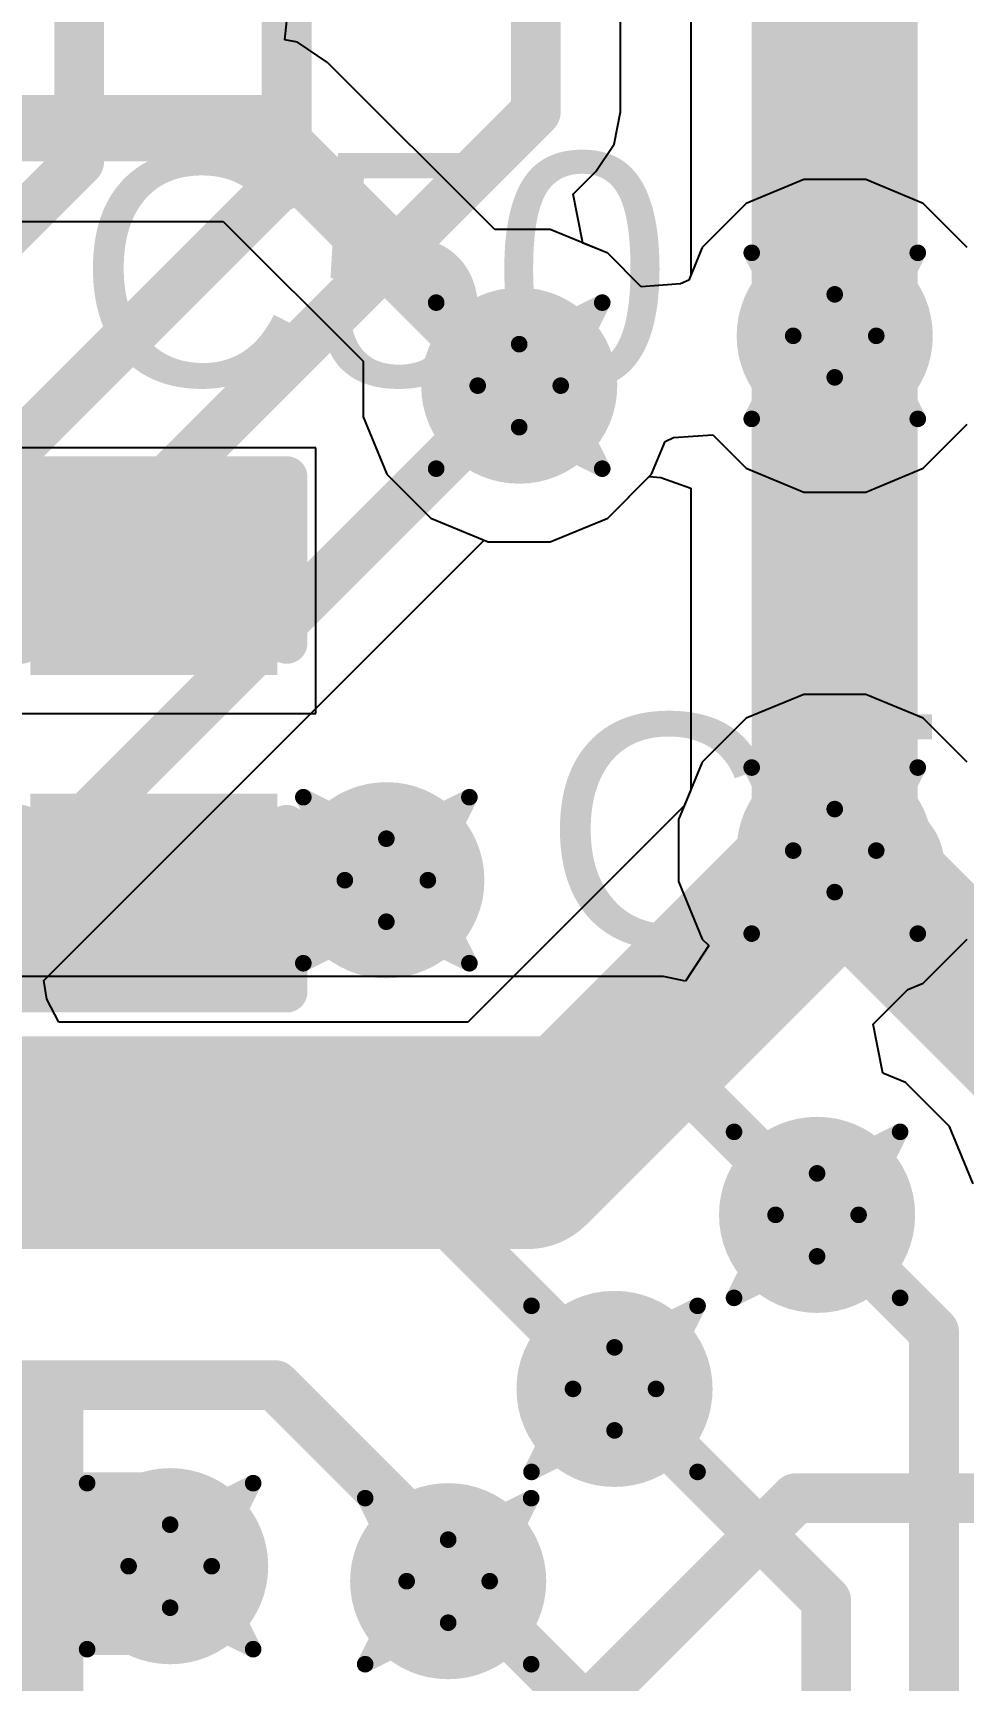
# Model space of a CAD drawing. Header units: inches. Extents: x -8 to 384, y -12 to 64.
# Drawn here: x 13.07 to 15.91, y 12.93 to 17.97 of the extents above; entities that cross this region are included whole.
import ezdxf

# ---------------------------------------------------------------- set-up
doc = ezdxf.new("R2010")
doc.units = ezdxf.units.IN
for name, color, linetype in [('Board_outline', 216, 'Continuous'), ('Bottom Layer', 5, 'Continuous'), ('Bottom Overlay', 54, 'Continuous'), ('Bottom Paste', 16, 'Continuous'), ('Bottom Solder', 6, 'Continuous'), ('Drill Drawing', 1, 'Continuous'), ('Top Layer', 1, 'Continuous'), ('Top Overlay', 2, 'Continuous'), ('Top Paste', 8, 'Continuous'), ('Top Solder', 216, 'Continuous'), ('Via Holes', 16, 'Continuous')]:
    doc.layers.add(name, color=color, linetype=linetype)
doc.styles.add('Arial', font='', dxfattribs={"height": 0.2})
doc.styles.get('Arial').set_extended_font_data('Arial')

# ---------------------------------------------------------------- blocks, each defined once
blk = doc.blocks.new('C___0402_33')
at = {"layer": 'Top Layer'}
for points in [[(-0.6985, -0.3175), (-0.6985, 0.3175), (-0.2413, 0.3175), (-0.2413, -0.3175)], [(0.2413, -0.3175), (0.2413, 0.3175), (0.6985, 0.3175), (0.6985, -0.3175)]]:
    blk.add_hatch(color=1, dxfattribs=at).paths.add_polyline_path(points)
at = {"layer": 'Top Paste'}
for points in [[(-0.6985, -0.3175), (-0.6985, 0.3175), (-0.2413, 0.3175), (-0.2413, -0.3175)], [(0.2413, -0.3175), (0.2413, 0.3175), (0.6985, 0.3175), (0.6985, -0.3175)]]:
    blk.add_hatch(color=8, dxfattribs=at).paths.add_polyline_path(points)
at = {"layer": 'Top Solder'}
for points in [[(-0.7585, -0.3775), (-0.7585, 0.3775), (-0.1813, 0.3775), (-0.1813, -0.3775)], [(0.1813, -0.3775), (0.1813, 0.3775), (0.7585, 0.3775), (0.7585, -0.3775)]]:
    blk.add_hatch(color=216, dxfattribs=at).paths.add_polyline_path(points)
at = {"layer": 'Top Overlay'}
for points in [[(-0.7874, 0.4064, 0.127, 0.127, 0), (-0.7874, -0.4064, 0.127, 0.127, 0)], [(-0.7874, 0.4064, 0.127, 0.127, 0), (-0.2794, 0.4064, 0.127, 0.127, 0)], [(0.2794, 0.4064, 0.127, 0.127, 0), (0.7874, 0.4064, 0.127, 0.127, 0)], [(0.7874, 0.4064, 0.127, 0.127, 0), (0.7874, -0.4064, 0.127, 0.127, 0)], [(-0.7874, -0.4064, 0.127, 0.127, 0), (-0.2794, -0.4064, 0.127, 0.127, 0)], [(0.2794, -0.4064, 0.127, 0.127, 0), (0.7874, -0.4064, 0.127, 0.127, 0)]]:
    blk.add_lwpolyline(points, format="xyseb", dxfattribs=at)
for points in [[(-0.8191, 0.4064, 0.0635, 0.0635, 1), (-0.7556, 0.4064, 0.0635, 0.0635, 1)], [(-0.8191, 0.4064, 0.0635, 0.0635, 1), (-0.7556, 0.4064, 0.0635, 0.0635, 1)], [(-0.3111, 0.4064, 0.0635, 0.0635, 1), (-0.2477, 0.4064, 0.0635, 0.0635, 1)], [(0.2477, 0.4064, 0.0635, 0.0635, 1), (0.3111, 0.4064, 0.0635, 0.0635, 1)], [(0.7556, 0.4064, 0.0635, 0.0635, 1), (0.8191, 0.4064, 0.0635, 0.0635, 1)], [(0.7556, 0.4064, 0.0635, 0.0635, 1), (0.8191, 0.4064, 0.0635, 0.0635, 1)], [(-0.8191, -0.4064, 0.0635, 0.0635, 1), (-0.7556, -0.4064, 0.0635, 0.0635, 1)], [(-0.8191, -0.4064, 0.0635, 0.0635, 1), (-0.7556, -0.4064, 0.0635, 0.0635, 1)], [(-0.3111, -0.4064, 0.0635, 0.0635, 1), (-0.2477, -0.4064, 0.0635, 0.0635, 1)], [(0.2477, -0.4064, 0.0635, 0.0635, 1), (0.3111, -0.4064, 0.0635, 0.0635, 1)], [(0.7556, -0.4064, 0.0635, 0.0635, 1), (0.8191, -0.4064, 0.0635, 0.0635, 1)], [(0.7556, -0.4064, 0.0635, 0.0635, 1), (0.8191, -0.4064, 0.0635, 0.0635, 1)]]:
    blk.add_lwpolyline(points, format="xyseb", close=True, dxfattribs=at)
blk = doc.blocks.new('S______B______B_49')
at = {"layer": 'Bottom Layer'}
for points in [[(-0.381, 0.4445), (-0.381, -0.4445), (-1.143, -0.4445), (-1.143, 0.4445)], [(1.143, 0.4445), (1.143, -0.4445), (0.381, -0.4445), (0.381, 0.4445)]]:
    blk.add_hatch(color=5, dxfattribs=at).paths.add_polyline_path(points)
at = {"layer": 'Bottom Paste'}
for points in [[(-0.381, 0.4445), (-0.381, -0.4445), (-1.143, -0.4445), (-1.143, 0.4445)], [(1.143, 0.4445), (1.143, -0.4445), (0.381, -0.4445), (0.381, 0.4445)]]:
    blk.add_hatch(color=16, dxfattribs=at).paths.add_polyline_path(points)
at = {"layer": 'Bottom Solder'}
for points in [[(-0.2794, 0.5461), (-0.2794, -0.5461), (-1.2446, -0.5461), (-1.2446, 0.5461)], [(1.2446, 0.5461), (1.2446, -0.5461), (0.2794, -0.5461), (0.2794, 0.5461)]]:
    blk.add_hatch(color=6, dxfattribs=at).paths.add_polyline_path(points)
at = {"layer": 'Bottom Overlay'}
for points in [[(1.27, 0.5588, 0.127, 0.127, 0), (-1.27, 0.5588, 0.127, 0.127, 0)], [(-1.27, -0.5588, 0.127, 0.127, 0), (-1.27, 0.5588, 0.127, 0.127, 0)], [(1.27, -0.5588, 0.127, 0.127, 0), (1.27, 0.5588, 0.127, 0.127, 0)], [(1.27, -0.5588, 0.127, 0.127, 0), (-1.27, -0.5588, 0.127, 0.127, 0)]]:
    blk.add_lwpolyline(points, format="xyseb", dxfattribs=at)
for points in [[(-1.30175, 0.5588, 0.0635, 0.0635, 1), (-1.23825, 0.5588, 0.0635, 0.0635, 1)], [(-1.30175, 0.5588, 0.0635, 0.0635, 1), (-1.23825, 0.5588, 0.0635, 0.0635, 1)], [(1.23825, 0.5588, 0.0635, 0.0635, 1), (1.30175, 0.5588, 0.0635, 0.0635, 1)], [(1.23825, 0.5588, 0.0635, 0.0635, 1), (1.30175, 0.5588, 0.0635, 0.0635, 1)], [(-1.30175, -0.5588, 0.0635, 0.0635, 1), (-1.23825, -0.5588, 0.0635, 0.0635, 1)], [(-1.30175, -0.5588, 0.0635, 0.0635, 1), (-1.23825, -0.5588, 0.0635, 0.0635, 1)], [(1.23825, -0.5588, 0.0635, 0.0635, 1), (1.30175, -0.5588, 0.0635, 0.0635, 1)], [(1.23825, -0.5588, 0.0635, 0.0635, 1), (1.30175, -0.5588, 0.0635, 0.0635, 1)]]:
    blk.add_lwpolyline(points, format="xyseb", close=True, dxfattribs=at)

msp = doc.modelspace()

# ---------------------------------------------------------------- hatches: boundary and pattern name
at = {"layer": 'Bottom Layer'}
h = msp.add_hatch(color=5, dxfattribs=at)
edge = h.paths.add_edge_path()
edge.add_arc((15.5194, 17.0434), 0.3, 0, 360)
h = msp.add_hatch(color=5, dxfattribs=at)
edge = h.paths.add_edge_path()
edge.add_arc((14.5542, 16.891), 0.3, 0, 360)
h = msp.add_hatch(color=5, dxfattribs=at)
edge = h.paths.add_edge_path()
edge.add_arc((15.5194, 15.4686), 0.3, 0, 360)
h = msp.add_hatch(color=5, dxfattribs=at)
edge = h.paths.add_edge_path()
edge.add_arc((14.1478, 15.378), 0.3, 0, 360)
h = msp.add_hatch(color=5, dxfattribs=at)
edge = h.paths.add_edge_path()
edge.add_arc((15.4654, 14.3542), 0.3, 0, 360)
h = msp.add_hatch(color=5, dxfattribs=at)
edge = h.paths.add_edge_path()
edge.add_arc((14.8458, 13.8218), 0.3, 0, 360)
h = msp.add_hatch(color=5, dxfattribs=at)
edge = h.paths.add_edge_path()
edge.add_arc((13.4864, 13.2794), 0.3, 0, 360)
h = msp.add_hatch(color=5, dxfattribs=at)
edge = h.paths.add_edge_path()
edge.add_arc((14.3369, 13.2335), 0.3, 0, 360)
at = {"layer": 'Top Layer'}
h = msp.add_hatch(color=1, dxfattribs=at)
edge = h.paths.add_edge_path()
edge.add_arc((15.5194, 17.0434), 0.3, 0, 360)
h = msp.add_hatch(color=1, dxfattribs=at)
edge = h.paths.add_edge_path()
edge.add_arc((14.5542, 16.891), 0.3, 0, 360)
h = msp.add_hatch(color=1, dxfattribs=at)
edge = h.paths.add_edge_path()
edge.add_arc((15.5194, 15.4686), 0.3, 0, 360)
h = msp.add_hatch(color=1, dxfattribs=at)
edge = h.paths.add_edge_path()
edge.add_arc((14.1478, 15.378), 0.3, 0, 360)
h = msp.add_hatch(color=1, dxfattribs=at)
edge = h.paths.add_edge_path()
edge.add_arc((15.4654, 14.3542), 0.3, 0, 360)
h = msp.add_hatch(color=1, dxfattribs=at)
edge = h.paths.add_edge_path()
edge.add_arc((14.8458, 13.8218), 0.3, 0, 360)
h = msp.add_hatch(color=1, dxfattribs=at)
edge = h.paths.add_edge_path()
edge.add_arc((13.4864, 13.2794), 0.3, 0, 360)
h = msp.add_hatch(color=1, dxfattribs=at)
edge = h.paths.add_edge_path()
edge.add_arc((14.3369, 13.2335), 0.3, 0, 360)
at = {"layer": 'Via Holes'}
h = msp.add_hatch(color=7, dxfattribs=at)
edge = h.paths.add_edge_path()
edge.add_arc((15.5194, 17.0434), 0.15, 0, 360)
h = msp.add_hatch(color=7, dxfattribs=at)
edge = h.paths.add_edge_path()
edge.add_arc((14.5542, 16.891), 0.15, 0, 360)
h = msp.add_hatch(color=7, dxfattribs=at)
edge = h.paths.add_edge_path()
edge.add_arc((15.5194, 15.4686), 0.15, 0, 360)
h = msp.add_hatch(color=7, dxfattribs=at)
edge = h.paths.add_edge_path()
edge.add_arc((14.1478, 15.378), 0.15, 0, 360)
h = msp.add_hatch(color=7, dxfattribs=at)
edge = h.paths.add_edge_path()
edge.add_arc((15.4654, 14.3542), 0.15, 0, 360)
h = msp.add_hatch(color=7, dxfattribs=at)
edge = h.paths.add_edge_path()
edge.add_arc((14.8458, 13.8218), 0.15, 0, 360)
h = msp.add_hatch(color=7, dxfattribs=at)
edge = h.paths.add_edge_path()
edge.add_arc((13.4864, 13.2794), 0.15, 0, 360)
h = msp.add_hatch(color=7, dxfattribs=at)
edge = h.paths.add_edge_path()
edge.add_arc((14.3369, 13.2335), 0.15, 0, 360)

# ---------------------------------------------------------------- linework, layer by layer
at = {"layer": 'Board_outline'}
msp.add_lwpolyline([(37.5368, 13.3604, 0.254, 0.254, 1), (-7.4632, 13.3604, 0.254, 0.254, 1)], format="xyseb", close=True, dxfattribs=at)
at = {"layer": 'Bottom Layer'}
for p, q in [((14.864, 17.7292), (14.864, 18.7925)), ((15.0791, 18.2661), (15.0791, 17.2291)), ((14.8443, 17.6301), (14.864, 17.7292)), ((14.7881, 17.5461), (14.8443, 17.6301)), ((14.7193, 17.4772), (14.7881, 17.5461)), ((14.7491, 17.3274), (14.7193, 17.4772)), ((14.8249, 17.2961), (14.7491, 17.3274)), ((14.9271, 17.1938), (14.8249, 17.2961)), ((15.0479, 17.2025), (14.9271, 17.1938)), ((15.0729, 17.214), (15.0479, 17.2025)), ((15.0791, 17.2291), (15.0729, 17.214)), ((15.0007, 16.7204), (15.0257, 16.7319)), ((15.0257, 16.7319), (15.1465, 16.7406)), ((15.1465, 16.7406), (15.2487, 16.6383)), ((15.7901, 16.6383), (15.9245, 16.7727)), ((14.9593, 16.6203), (15.0007, 16.7204)), ((15.2487, 16.6383), (15.4244, 16.5656)), ((15.6144, 16.5656), (15.7901, 16.6383)), ((14.8249, 16.4859), (14.9593, 16.6203)), ((15.4244, 16.5656), (15.6144, 16.5656)), ((14.6492, 16.4132), (14.8249, 16.4859)), ((13.1001, 15.0707), (14.4475, 16.418)), ((14.4475, 16.418), (14.4592, 16.4132)), ((14.4592, 16.4132), (14.6492, 16.4132)), ((15.4244, 15.9464), (15.2487, 15.8737)), ((15.6144, 15.9464), (15.4244, 15.9464)), ((15.7901, 15.8737), (15.6144, 15.9464)), ((15.2487, 15.8737), (15.1143, 15.7393)), ((15.9245, 15.7393), (15.7901, 15.8737)), ((15.1143, 15.7393), (15.0588, 15.6053)), ((15.0588, 15.6053), (14.3972, 14.9437)), ((15.7901, 15.0635), (15.9245, 15.1979)), ((13.1088, 15.0138), (13.1001, 15.0707)), ((15.6367, 14.9379), (15.7428, 15.044)), ((15.7428, 15.044), (15.7901, 15.0635)), ((13.1455, 14.9437), (13.1088, 15.0138)), ((14.3972, 14.9437), (13.1455, 14.9437)), ((15.6665, 14.7881), (15.6367, 14.9379)), ((15.736, 14.7593), (15.6665, 14.7881)), ((15.8704, 14.6249), (15.736, 14.7593)), ((15.9432, 14.4493), (15.8704, 14.6249))]:
    msp.add_line(p, q, dxfattribs=at)
for points in [[(13.208, 17.5768, 0.1524, 0.1524, 0), (13.208, 19.685, 0.1524, 0.1524, 0)], [(13.843, 17.526, 0.1524, 0.1524, 0), (13.843, 19.177, 0.1524, 0.1524, 0)], [(14.605, 17.7292, 0.1524, 0.1524, 0), (14.605, 19.2024, 0.1524, 0.1524, 0)], [(15.5194, 17.0434, 0.508, 0.508, 0), (15.5194, 18.4517, 0.508, 0.508, 0)], [(12.446, 15.5702, 0.1524, 0.1524, 0), (14.605, 17.7292, 0.1524, 0.1524, 0)], [(11.8872, 16.256, 0.1524, 0.1524, 0), (13.208, 17.5768, 0.1524, 0.1524, 0)], [(12.2174, 15.9004, 0.1524, 0.1524, 0), (13.843, 17.526, 0.1524, 0.1524, 0)], [(12.9032, 15.24, 0.1524, 0.1524, 0), (14.5542, 16.891, 0.1524, 0.1524, 0)], [(14.5796, 14.5034, 0.508, 0.508, 0), (15.5448, 15.4686, 0.508, 0.508, 0)], [(12.446, 14.5034, 0.508, 0.508, 0), (14.5796, 14.5034, 0.508, 0.508, 0)], [(15.4654, 14.3542, 0.1524, 0.1524, 0), (15.8232, 13.9964, 0.1524, 0.1524, 0)], [(15.4654, 14.3542, 0.1524, 0.1524, 0), (15.4654, 14.3542, 0.1524, 0.1524, 0)], [(15.8232, 13.2273, 0.1524, 0.1524, 0), (15.8232, 13.9964, 0.1524, 0.1524, 0)], [(14.8458, 13.8218, 0.1524, 0.1524, 0), (15.493, 13.1746, 0.1524, 0.1524, 0)], [(12.7539, 13.2873, 0.5588, 0.5588, 0), (13.4785, 13.2873, 0.5588, 0.5588, 0)], [(13.4785, 13.2873, 0.5588, 0.5588, 0), (13.4864, 13.2794, 0.5588, 0.5588, 0)], [(14.3369, 13.2335, 0.1524, 0.1524, 0), (14.3676, 13.2335, 0.1524, 0.1524, 0)], [(14.3676, 13.2335, 0.1524, 0.1524, 0), (15.113, 12.4882, 0.1524, 0.1524, 0)], [(15.8232, 3.8618, 0.1524, 0.1524, 0), (15.8232, 13.2273, 0.1524, 0.1524, 0)], [(15.493, 3.2776, 0.1524, 0.1524, 0), (15.493, 13.1746, 0.1524, 0.1524, 0)]]:
    msp.add_lwpolyline(points, format="xyseb", dxfattribs=at)
for points in [[(14.5669, 17.7292, 0.0762, 0.0762, 1), (14.6431, 17.7292, 0.0762, 0.0762, 1)], [(14.5669, 17.7292, 0.0762, 0.0762, 1), (14.6431, 17.7292, 0.0762, 0.0762, 1)], [(13.1699, 17.5768, 0.0762, 0.0762, 1), (13.2461, 17.5768, 0.0762, 0.0762, 1)], [(13.1699, 17.5768, 0.0762, 0.0762, 1), (13.2461, 17.5768, 0.0762, 0.0762, 1)], [(13.8049, 17.526, 0.0762, 0.0762, 1), (13.8811, 17.526, 0.0762, 0.0762, 1)], [(13.8049, 17.526, 0.0762, 0.0762, 1), (13.8811, 17.526, 0.0762, 0.0762, 1)], [(15.3924, 17.0434, 0.254, 0.254, 1), (15.6464, 17.0434, 0.254, 0.254, 1)], [(14.5161, 16.891, 0.0762, 0.0762, 1), (14.5923, 16.891, 0.0762, 0.0762, 1)], [(15.4178, 15.4686, 0.254, 0.254, 1), (15.6718, 15.4686, 0.254, 0.254, 1)], [(14.4526, 14.5034, 0.254, 0.254, 1), (14.7066, 14.5034, 0.254, 0.254, 1)], [(14.4526, 14.5034, 0.254, 0.254, 1), (14.7066, 14.5034, 0.254, 0.254, 1)], [(15.4273, 14.3542, 0.0762, 0.0762, 1), (15.5035, 14.3542, 0.0762, 0.0762, 1)], [(15.4273, 14.3542, 0.0762, 0.0762, 1), (15.5035, 14.3542, 0.0762, 0.0762, 1)], [(15.4273, 14.3542, 0.0762, 0.0762, 1), (15.5035, 14.3542, 0.0762, 0.0762, 1)], [(15.7851, 13.9964, 0.0762, 0.0762, 1), (15.8613, 13.9964, 0.0762, 0.0762, 1)], [(15.7851, 13.9964, 0.0762, 0.0762, 1), (15.8613, 13.9964, 0.0762, 0.0762, 1)], [(14.8077, 13.8218, 0.0762, 0.0762, 1), (14.8839, 13.8218, 0.0762, 0.0762, 1)], [(13.3388, 13.2873, 0.2794, 0.2794, 1), (13.6182, 13.2873, 0.2794, 0.2794, 1)], [(13.3388, 13.2873, 0.2794, 0.2794, 1), (13.6182, 13.2873, 0.2794, 0.2794, 1)], [(13.3467, 13.2794, 0.2794, 0.2794, 1), (13.6261, 13.2794, 0.2794, 0.2794, 1)], [(14.2988, 13.2335, 0.0762, 0.0762, 1), (14.375, 13.2335, 0.0762, 0.0762, 1)], [(14.3295, 13.2335, 0.0762, 0.0762, 1), (14.4057, 13.2335, 0.0762, 0.0762, 1)], [(14.3295, 13.2335, 0.0762, 0.0762, 1), (14.4057, 13.2335, 0.0762, 0.0762, 1)], [(15.7851, 13.2273, 0.0762, 0.0762, 1), (15.8613, 13.2273, 0.0762, 0.0762, 1)], [(15.7851, 13.2273, 0.0762, 0.0762, 1), (15.8613, 13.2273, 0.0762, 0.0762, 1)], [(15.4549, 13.1746, 0.0762, 0.0762, 1), (15.5311, 13.1746, 0.0762, 0.0762, 1)], [(15.4549, 13.1746, 0.0762, 0.0762, 1), (15.5311, 13.1746, 0.0762, 0.0762, 1)]]:
    msp.add_lwpolyline(points, format="xyseb", close=True, dxfattribs=at)
at = {"layer": 'Drill Drawing'}
for points in [[(15.2654, 17.2974, 0.0508, 0.0508, 0), (15.5194, 17.1704, 0.0508, 0.0508, 0)], [(15.2654, 17.2974, 0.0508, 0.0508, 0), (15.3924, 17.0434, 0.0508, 0.0508, 0)], [(15.5194, 17.1704, 0.0508, 0.0508, 0), (15.7734, 17.2974, 0.0508, 0.0508, 0)], [(15.6464, 17.0434, 0.0508, 0.0508, 0), (15.7734, 17.2974, 0.0508, 0.0508, 0)], [(14.3002, 17.145, 0.0508, 0.0508, 0), (14.5542, 17.018, 0.0508, 0.0508, 0)], [(14.3002, 17.145, 0.0508, 0.0508, 0), (14.4272, 16.891, 0.0508, 0.0508, 0)], [(14.5542, 17.018, 0.0508, 0.0508, 0), (14.8082, 17.145, 0.0508, 0.0508, 0)], [(14.6812, 16.891, 0.0508, 0.0508, 0), (14.8082, 17.145, 0.0508, 0.0508, 0)], [(15.2654, 16.7894, 0.0508, 0.0508, 0), (15.3924, 17.0434, 0.0508, 0.0508, 0)], [(15.6464, 17.0434, 0.0508, 0.0508, 0), (15.7734, 16.7894, 0.0508, 0.0508, 0)], [(15.2654, 16.7894, 0.0508, 0.0508, 0), (15.5194, 16.9164, 0.0508, 0.0508, 0)], [(15.5194, 16.9164, 0.0508, 0.0508, 0), (15.7734, 16.7894, 0.0508, 0.0508, 0)], [(14.3002, 16.637, 0.0508, 0.0508, 0), (14.4272, 16.891, 0.0508, 0.0508, 0)], [(14.6812, 16.891, 0.0508, 0.0508, 0), (14.8082, 16.637, 0.0508, 0.0508, 0)], [(14.3002, 16.637, 0.0508, 0.0508, 0), (14.5542, 16.764, 0.0508, 0.0508, 0)], [(14.5542, 16.764, 0.0508, 0.0508, 0), (14.8082, 16.637, 0.0508, 0.0508, 0)], [(15.2654, 15.7226, 0.0508, 0.0508, 0), (15.5194, 15.5956, 0.0508, 0.0508, 0)], [(15.2654, 15.7226, 0.0508, 0.0508, 0), (15.3924, 15.4686, 0.0508, 0.0508, 0)], [(15.5194, 15.5956, 0.0508, 0.0508, 0), (15.7734, 15.7226, 0.0508, 0.0508, 0)], [(15.6464, 15.4686, 0.0508, 0.0508, 0), (15.7734, 15.7226, 0.0508, 0.0508, 0)], [(13.8938, 15.632, 0.0508, 0.0508, 0), (14.1478, 15.505, 0.0508, 0.0508, 0)], [(13.8938, 15.632, 0.0508, 0.0508, 0), (14.0208, 15.378, 0.0508, 0.0508, 0)], [(14.1478, 15.505, 0.0508, 0.0508, 0), (14.4018, 15.632, 0.0508, 0.0508, 0)], [(14.2748, 15.378, 0.0508, 0.0508, 0), (14.4018, 15.632, 0.0508, 0.0508, 0)], [(15.2654, 15.2146, 0.0508, 0.0508, 0), (15.3924, 15.4686, 0.0508, 0.0508, 0)], [(15.6464, 15.4686, 0.0508, 0.0508, 0), (15.7734, 15.2146, 0.0508, 0.0508, 0)], [(13.8938, 15.124, 0.0508, 0.0508, 0), (14.0208, 15.378, 0.0508, 0.0508, 0)], [(14.2748, 15.378, 0.0508, 0.0508, 0), (14.4018, 15.124, 0.0508, 0.0508, 0)], [(15.2654, 15.2146, 0.0508, 0.0508, 0), (15.5194, 15.3416, 0.0508, 0.0508, 0)], [(15.5194, 15.3416, 0.0508, 0.0508, 0), (15.7734, 15.2146, 0.0508, 0.0508, 0)], [(13.8938, 15.124, 0.0508, 0.0508, 0), (14.1478, 15.251, 0.0508, 0.0508, 0)], [(14.1478, 15.251, 0.0508, 0.0508, 0), (14.4018, 15.124, 0.0508, 0.0508, 0)], [(15.2114, 14.6082, 0.0508, 0.0508, 0), (15.4654, 14.4812, 0.0508, 0.0508, 0)], [(15.2114, 14.6082, 0.0508, 0.0508, 0), (15.3384, 14.3542, 0.0508, 0.0508, 0)], [(15.4654, 14.4812, 0.0508, 0.0508, 0), (15.7194, 14.6082, 0.0508, 0.0508, 0)], [(15.5924, 14.3542, 0.0508, 0.0508, 0), (15.7194, 14.6082, 0.0508, 0.0508, 0)], [(15.2114, 14.1002, 0.0508, 0.0508, 0), (15.3384, 14.3542, 0.0508, 0.0508, 0)], [(15.5924, 14.3542, 0.0508, 0.0508, 0), (15.7194, 14.1002, 0.0508, 0.0508, 0)], [(15.2114, 14.1002, 0.0508, 0.0508, 0), (15.4654, 14.2272, 0.0508, 0.0508, 0)], [(15.4654, 14.2272, 0.0508, 0.0508, 0), (15.7194, 14.1002, 0.0508, 0.0508, 0)], [(14.5918, 14.0758, 0.0508, 0.0508, 0), (14.8458, 13.9488, 0.0508, 0.0508, 0)], [(14.5918, 14.0758, 0.0508, 0.0508, 0), (14.7188, 13.8218, 0.0508, 0.0508, 0)], [(14.8458, 13.9488, 0.0508, 0.0508, 0), (15.0998, 14.0758, 0.0508, 0.0508, 0)], [(14.9728, 13.8218, 0.0508, 0.0508, 0), (15.0998, 14.0758, 0.0508, 0.0508, 0)], [(14.5918, 13.5678, 0.0508, 0.0508, 0), (14.7188, 13.8218, 0.0508, 0.0508, 0)], [(14.9728, 13.8218, 0.0508, 0.0508, 0), (15.0998, 13.5678, 0.0508, 0.0508, 0)], [(14.5918, 13.5678, 0.0508, 0.0508, 0), (14.8458, 13.6948, 0.0508, 0.0508, 0)], [(14.8458, 13.6948, 0.0508, 0.0508, 0), (15.0998, 13.5678, 0.0508, 0.0508, 0)], [(13.2324, 13.5334, 0.0508, 0.0508, 0), (13.4864, 13.4064, 0.0508, 0.0508, 0)], [(13.2324, 13.5334, 0.0508, 0.0508, 0), (13.3594, 13.2794, 0.0508, 0.0508, 0)], [(13.4864, 13.4064, 0.0508, 0.0508, 0), (13.7404, 13.5334, 0.0508, 0.0508, 0)], [(13.6134, 13.2794, 0.0508, 0.0508, 0), (13.7404, 13.5334, 0.0508, 0.0508, 0)], [(14.0829, 13.4875, 0.0508, 0.0508, 0), (14.3369, 13.3605, 0.0508, 0.0508, 0)], [(14.0829, 13.4875, 0.0508, 0.0508, 0), (14.2099, 13.2335, 0.0508, 0.0508, 0)], [(14.3369, 13.3605, 0.0508, 0.0508, 0), (14.5909, 13.4875, 0.0508, 0.0508, 0)], [(14.4639, 13.2335, 0.0508, 0.0508, 0), (14.5909, 13.4875, 0.0508, 0.0508, 0)], [(13.2324, 13.0254, 0.0508, 0.0508, 0), (13.3594, 13.2794, 0.0508, 0.0508, 0)], [(13.6134, 13.2794, 0.0508, 0.0508, 0), (13.7404, 13.0254, 0.0508, 0.0508, 0)], [(14.0829, 12.9795, 0.0508, 0.0508, 0), (14.2099, 13.2335, 0.0508, 0.0508, 0)], [(14.4639, 13.2335, 0.0508, 0.0508, 0), (14.5909, 12.9795, 0.0508, 0.0508, 0)], [(13.2324, 13.0254, 0.0508, 0.0508, 0), (13.4864, 13.1524, 0.0508, 0.0508, 0)], [(13.4864, 13.1524, 0.0508, 0.0508, 0), (13.7404, 13.0254, 0.0508, 0.0508, 0)], [(14.0829, 12.9795, 0.0508, 0.0508, 0), (14.3369, 13.1065, 0.0508, 0.0508, 0)], [(14.3369, 13.1065, 0.0508, 0.0508, 0), (14.5909, 12.9795, 0.0508, 0.0508, 0)]]:
    msp.add_lwpolyline(points, format="xyseb", dxfattribs=at)
for points in [[(15.2527, 17.2974, 0.0254, 0.0254, 1), (15.2781, 17.2974, 0.0254, 0.0254, 1)], [(15.2527, 17.2974, 0.0254, 0.0254, 1), (15.2781, 17.2974, 0.0254, 0.0254, 1)], [(15.7607, 17.2974, 0.0254, 0.0254, 1), (15.7861, 17.2974, 0.0254, 0.0254, 1)], [(15.7607, 17.2974, 0.0254, 0.0254, 1), (15.7861, 17.2974, 0.0254, 0.0254, 1)], [(15.5067, 17.1704, 0.0254, 0.0254, 1), (15.5321, 17.1704, 0.0254, 0.0254, 1)], [(15.5067, 17.1704, 0.0254, 0.0254, 1), (15.5321, 17.1704, 0.0254, 0.0254, 1)], [(14.2875, 17.145, 0.0254, 0.0254, 1), (14.3129, 17.145, 0.0254, 0.0254, 1)], [(14.2875, 17.145, 0.0254, 0.0254, 1), (14.3129, 17.145, 0.0254, 0.0254, 1)], [(14.7955, 17.145, 0.0254, 0.0254, 1), (14.8209, 17.145, 0.0254, 0.0254, 1)], [(14.7955, 17.145, 0.0254, 0.0254, 1), (14.8209, 17.145, 0.0254, 0.0254, 1)], [(14.5415, 17.018, 0.0254, 0.0254, 1), (14.5669, 17.018, 0.0254, 0.0254, 1)], [(14.5415, 17.018, 0.0254, 0.0254, 1), (14.5669, 17.018, 0.0254, 0.0254, 1)], [(15.3797, 17.0434, 0.0254, 0.0254, 1), (15.4051, 17.0434, 0.0254, 0.0254, 1)], [(15.3797, 17.0434, 0.0254, 0.0254, 1), (15.4051, 17.0434, 0.0254, 0.0254, 1)], [(15.6337, 17.0434, 0.0254, 0.0254, 1), (15.6591, 17.0434, 0.0254, 0.0254, 1)], [(15.6337, 17.0434, 0.0254, 0.0254, 1), (15.6591, 17.0434, 0.0254, 0.0254, 1)], [(15.5067, 16.9164, 0.0254, 0.0254, 1), (15.5321, 16.9164, 0.0254, 0.0254, 1)], [(15.5067, 16.9164, 0.0254, 0.0254, 1), (15.5321, 16.9164, 0.0254, 0.0254, 1)], [(14.4145, 16.891, 0.0254, 0.0254, 1), (14.4399, 16.891, 0.0254, 0.0254, 1)], [(14.4145, 16.891, 0.0254, 0.0254, 1), (14.4399, 16.891, 0.0254, 0.0254, 1)], [(14.6685, 16.891, 0.0254, 0.0254, 1), (14.6939, 16.891, 0.0254, 0.0254, 1)], [(14.6685, 16.891, 0.0254, 0.0254, 1), (14.6939, 16.891, 0.0254, 0.0254, 1)], [(14.5415, 16.764, 0.0254, 0.0254, 1), (14.5669, 16.764, 0.0254, 0.0254, 1)], [(14.5415, 16.764, 0.0254, 0.0254, 1), (14.5669, 16.764, 0.0254, 0.0254, 1)], [(15.2527, 16.7894, 0.0254, 0.0254, 1), (15.2781, 16.7894, 0.0254, 0.0254, 1)], [(15.2527, 16.7894, 0.0254, 0.0254, 1), (15.2781, 16.7894, 0.0254, 0.0254, 1)], [(15.7607, 16.7894, 0.0254, 0.0254, 1), (15.7861, 16.7894, 0.0254, 0.0254, 1)], [(15.7607, 16.7894, 0.0254, 0.0254, 1), (15.7861, 16.7894, 0.0254, 0.0254, 1)], [(14.2875, 16.637, 0.0254, 0.0254, 1), (14.3129, 16.637, 0.0254, 0.0254, 1)], [(14.2875, 16.637, 0.0254, 0.0254, 1), (14.3129, 16.637, 0.0254, 0.0254, 1)], [(14.7955, 16.637, 0.0254, 0.0254, 1), (14.8209, 16.637, 0.0254, 0.0254, 1)], [(14.7955, 16.637, 0.0254, 0.0254, 1), (14.8209, 16.637, 0.0254, 0.0254, 1)], [(15.2527, 15.7226, 0.0254, 0.0254, 1), (15.2781, 15.7226, 0.0254, 0.0254, 1)], [(15.2527, 15.7226, 0.0254, 0.0254, 1), (15.2781, 15.7226, 0.0254, 0.0254, 1)], [(15.7607, 15.7226, 0.0254, 0.0254, 1), (15.7861, 15.7226, 0.0254, 0.0254, 1)], [(15.7607, 15.7226, 0.0254, 0.0254, 1), (15.7861, 15.7226, 0.0254, 0.0254, 1)], [(13.8811, 15.632, 0.0254, 0.0254, 1), (13.9065, 15.632, 0.0254, 0.0254, 1)], [(13.8811, 15.632, 0.0254, 0.0254, 1), (13.9065, 15.632, 0.0254, 0.0254, 1)], [(14.3891, 15.632, 0.0254, 0.0254, 1), (14.4145, 15.632, 0.0254, 0.0254, 1)], [(14.3891, 15.632, 0.0254, 0.0254, 1), (14.4145, 15.632, 0.0254, 0.0254, 1)], [(15.5067, 15.5956, 0.0254, 0.0254, 1), (15.5321, 15.5956, 0.0254, 0.0254, 1)], [(15.5067, 15.5956, 0.0254, 0.0254, 1), (15.5321, 15.5956, 0.0254, 0.0254, 1)], [(14.1351, 15.505, 0.0254, 0.0254, 1), (14.1605, 15.505, 0.0254, 0.0254, 1)], [(14.1351, 15.505, 0.0254, 0.0254, 1), (14.1605, 15.505, 0.0254, 0.0254, 1)], [(15.3797, 15.4686, 0.0254, 0.0254, 1), (15.4051, 15.4686, 0.0254, 0.0254, 1)], [(15.3797, 15.4686, 0.0254, 0.0254, 1), (15.4051, 15.4686, 0.0254, 0.0254, 1)], [(15.6337, 15.4686, 0.0254, 0.0254, 1), (15.6591, 15.4686, 0.0254, 0.0254, 1)], [(15.6337, 15.4686, 0.0254, 0.0254, 1), (15.6591, 15.4686, 0.0254, 0.0254, 1)], [(14.0081, 15.378, 0.0254, 0.0254, 1), (14.0335, 15.378, 0.0254, 0.0254, 1)], [(14.0081, 15.378, 0.0254, 0.0254, 1), (14.0335, 15.378, 0.0254, 0.0254, 1)], [(14.2621, 15.378, 0.0254, 0.0254, 1), (14.2875, 15.378, 0.0254, 0.0254, 1)], [(14.2621, 15.378, 0.0254, 0.0254, 1), (14.2875, 15.378, 0.0254, 0.0254, 1)], [(15.5067, 15.3416, 0.0254, 0.0254, 1), (15.5321, 15.3416, 0.0254, 0.0254, 1)], [(15.5067, 15.3416, 0.0254, 0.0254, 1), (15.5321, 15.3416, 0.0254, 0.0254, 1)], [(14.1351, 15.251, 0.0254, 0.0254, 1), (14.1605, 15.251, 0.0254, 0.0254, 1)], [(14.1351, 15.251, 0.0254, 0.0254, 1), (14.1605, 15.251, 0.0254, 0.0254, 1)], [(15.2527, 15.2146, 0.0254, 0.0254, 1), (15.2781, 15.2146, 0.0254, 0.0254, 1)], [(15.2527, 15.2146, 0.0254, 0.0254, 1), (15.2781, 15.2146, 0.0254, 0.0254, 1)], [(15.7607, 15.2146, 0.0254, 0.0254, 1), (15.7861, 15.2146, 0.0254, 0.0254, 1)], [(15.7607, 15.2146, 0.0254, 0.0254, 1), (15.7861, 15.2146, 0.0254, 0.0254, 1)], [(13.8811, 15.124, 0.0254, 0.0254, 1), (13.9065, 15.124, 0.0254, 0.0254, 1)], [(13.8811, 15.124, 0.0254, 0.0254, 1), (13.9065, 15.124, 0.0254, 0.0254, 1)], [(14.3891, 15.124, 0.0254, 0.0254, 1), (14.4145, 15.124, 0.0254, 0.0254, 1)], [(14.3891, 15.124, 0.0254, 0.0254, 1), (14.4145, 15.124, 0.0254, 0.0254, 1)], [(15.1987, 14.6082, 0.0254, 0.0254, 1), (15.2241, 14.6082, 0.0254, 0.0254, 1)], [(15.1987, 14.6082, 0.0254, 0.0254, 1), (15.2241, 14.6082, 0.0254, 0.0254, 1)], [(15.7067, 14.6082, 0.0254, 0.0254, 1), (15.7321, 14.6082, 0.0254, 0.0254, 1)], [(15.7067, 14.6082, 0.0254, 0.0254, 1), (15.7321, 14.6082, 0.0254, 0.0254, 1)], [(15.4527, 14.4812, 0.0254, 0.0254, 1), (15.4781, 14.4812, 0.0254, 0.0254, 1)], [(15.4527, 14.4812, 0.0254, 0.0254, 1), (15.4781, 14.4812, 0.0254, 0.0254, 1)], [(15.3257, 14.3542, 0.0254, 0.0254, 1), (15.3511, 14.3542, 0.0254, 0.0254, 1)], [(15.3257, 14.3542, 0.0254, 0.0254, 1), (15.3511, 14.3542, 0.0254, 0.0254, 1)], [(15.5797, 14.3542, 0.0254, 0.0254, 1), (15.6051, 14.3542, 0.0254, 0.0254, 1)], [(15.5797, 14.3542, 0.0254, 0.0254, 1), (15.6051, 14.3542, 0.0254, 0.0254, 1)], [(15.4527, 14.2272, 0.0254, 0.0254, 1), (15.4781, 14.2272, 0.0254, 0.0254, 1)], [(15.4527, 14.2272, 0.0254, 0.0254, 1), (15.4781, 14.2272, 0.0254, 0.0254, 1)], [(15.1987, 14.1002, 0.0254, 0.0254, 1), (15.2241, 14.1002, 0.0254, 0.0254, 1)], [(15.1987, 14.1002, 0.0254, 0.0254, 1), (15.2241, 14.1002, 0.0254, 0.0254, 1)], [(15.7067, 14.1002, 0.0254, 0.0254, 1), (15.7321, 14.1002, 0.0254, 0.0254, 1)], [(15.7067, 14.1002, 0.0254, 0.0254, 1), (15.7321, 14.1002, 0.0254, 0.0254, 1)], [(14.5791, 14.0758, 0.0254, 0.0254, 1), (14.6045, 14.0758, 0.0254, 0.0254, 1)], [(14.5791, 14.0758, 0.0254, 0.0254, 1), (14.6045, 14.0758, 0.0254, 0.0254, 1)], [(15.0871, 14.0758, 0.0254, 0.0254, 1), (15.1125, 14.0758, 0.0254, 0.0254, 1)], [(15.0871, 14.0758, 0.0254, 0.0254, 1), (15.1125, 14.0758, 0.0254, 0.0254, 1)], [(14.8331, 13.9488, 0.0254, 0.0254, 1), (14.8585, 13.9488, 0.0254, 0.0254, 1)], [(14.8331, 13.9488, 0.0254, 0.0254, 1), (14.8585, 13.9488, 0.0254, 0.0254, 1)], [(14.7061, 13.8218, 0.0254, 0.0254, 1), (14.7315, 13.8218, 0.0254, 0.0254, 1)], [(14.7061, 13.8218, 0.0254, 0.0254, 1), (14.7315, 13.8218, 0.0254, 0.0254, 1)], [(14.9601, 13.8218, 0.0254, 0.0254, 1), (14.9855, 13.8218, 0.0254, 0.0254, 1)], [(14.9601, 13.8218, 0.0254, 0.0254, 1), (14.9855, 13.8218, 0.0254, 0.0254, 1)], [(14.8331, 13.6948, 0.0254, 0.0254, 1), (14.8585, 13.6948, 0.0254, 0.0254, 1)], [(14.8331, 13.6948, 0.0254, 0.0254, 1), (14.8585, 13.6948, 0.0254, 0.0254, 1)], [(13.2197, 13.5334, 0.0254, 0.0254, 1), (13.2451, 13.5334, 0.0254, 0.0254, 1)], [(13.2197, 13.5334, 0.0254, 0.0254, 1), (13.2451, 13.5334, 0.0254, 0.0254, 1)], [(13.7277, 13.5334, 0.0254, 0.0254, 1), (13.7531, 13.5334, 0.0254, 0.0254, 1)], [(13.7277, 13.5334, 0.0254, 0.0254, 1), (13.7531, 13.5334, 0.0254, 0.0254, 1)], [(14.5791, 13.5678, 0.0254, 0.0254, 1), (14.6045, 13.5678, 0.0254, 0.0254, 1)], [(14.5791, 13.5678, 0.0254, 0.0254, 1), (14.6045, 13.5678, 0.0254, 0.0254, 1)], [(15.0871, 13.5678, 0.0254, 0.0254, 1), (15.1125, 13.5678, 0.0254, 0.0254, 1)], [(15.0871, 13.5678, 0.0254, 0.0254, 1), (15.1125, 13.5678, 0.0254, 0.0254, 1)], [(14.0702, 13.4875, 0.0254, 0.0254, 1), (14.0956, 13.4875, 0.0254, 0.0254, 1)], [(14.0702, 13.4875, 0.0254, 0.0254, 1), (14.0956, 13.4875, 0.0254, 0.0254, 1)], [(14.5782, 13.4875, 0.0254, 0.0254, 1), (14.6036, 13.4875, 0.0254, 0.0254, 1)], [(14.5782, 13.4875, 0.0254, 0.0254, 1), (14.6036, 13.4875, 0.0254, 0.0254, 1)], [(13.4737, 13.4064, 0.0254, 0.0254, 1), (13.4991, 13.4064, 0.0254, 0.0254, 1)], [(13.4737, 13.4064, 0.0254, 0.0254, 1), (13.4991, 13.4064, 0.0254, 0.0254, 1)], [(14.3242, 13.3605, 0.0254, 0.0254, 1), (14.3496, 13.3605, 0.0254, 0.0254, 1)], [(14.3242, 13.3605, 0.0254, 0.0254, 1), (14.3496, 13.3605, 0.0254, 0.0254, 1)], [(13.3467, 13.2794, 0.0254, 0.0254, 1), (13.3721, 13.2794, 0.0254, 0.0254, 1)], [(13.3467, 13.2794, 0.0254, 0.0254, 1), (13.3721, 13.2794, 0.0254, 0.0254, 1)], [(13.6007, 13.2794, 0.0254, 0.0254, 1), (13.6261, 13.2794, 0.0254, 0.0254, 1)], [(13.6007, 13.2794, 0.0254, 0.0254, 1), (13.6261, 13.2794, 0.0254, 0.0254, 1)], [(14.1972, 13.2335, 0.0254, 0.0254, 1), (14.2226, 13.2335, 0.0254, 0.0254, 1)], [(14.1972, 13.2335, 0.0254, 0.0254, 1), (14.2226, 13.2335, 0.0254, 0.0254, 1)], [(14.4512, 13.2335, 0.0254, 0.0254, 1), (14.4766, 13.2335, 0.0254, 0.0254, 1)], [(14.4512, 13.2335, 0.0254, 0.0254, 1), (14.4766, 13.2335, 0.0254, 0.0254, 1)], [(13.4737, 13.1524, 0.0254, 0.0254, 1), (13.4991, 13.1524, 0.0254, 0.0254, 1)], [(13.4737, 13.1524, 0.0254, 0.0254, 1), (13.4991, 13.1524, 0.0254, 0.0254, 1)], [(14.3242, 13.1065, 0.0254, 0.0254, 1), (14.3496, 13.1065, 0.0254, 0.0254, 1)], [(14.3242, 13.1065, 0.0254, 0.0254, 1), (14.3496, 13.1065, 0.0254, 0.0254, 1)], [(13.2197, 13.0254, 0.0254, 0.0254, 1), (13.2451, 13.0254, 0.0254, 0.0254, 1)], [(13.2197, 13.0254, 0.0254, 0.0254, 1), (13.2451, 13.0254, 0.0254, 0.0254, 1)], [(13.7277, 13.0254, 0.0254, 0.0254, 1), (13.7531, 13.0254, 0.0254, 0.0254, 1)], [(13.7277, 13.0254, 0.0254, 0.0254, 1), (13.7531, 13.0254, 0.0254, 0.0254, 1)], [(14.0702, 12.9795, 0.0254, 0.0254, 1), (14.0956, 12.9795, 0.0254, 0.0254, 1)], [(14.0702, 12.9795, 0.0254, 0.0254, 1), (14.0956, 12.9795, 0.0254, 0.0254, 1)], [(14.5782, 12.9795, 0.0254, 0.0254, 1), (14.6036, 12.9795, 0.0254, 0.0254, 1)], [(14.5782, 12.9795, 0.0254, 0.0254, 1), (14.6036, 12.9795, 0.0254, 0.0254, 1)]]:
    msp.add_lwpolyline(points, format="xyseb", close=True, dxfattribs=at)
at = {"layer": 'Top Layer'}
for p, q in [((13.8375, 17.9492), (13.85, 18.0762)), ((13.8758, 17.9416), (13.8375, 17.9492)), ((13.9682, 17.8798), (13.8758, 17.9416)), ((14.4793, 17.3688), (13.9682, 17.8798)), ((15.4244, 17.5212), (15.2487, 17.4485)), ((15.6144, 17.5212), (15.4244, 17.5212)), ((15.7901, 17.4485), (15.6144, 17.5212)), ((15.2487, 17.4485), (15.1143, 17.3141)), ((15.9245, 17.3141), (15.7901, 17.4485)), ((12.9314, 17.3935), (13.6488, 17.3935)), ((13.6488, 17.3935), (14.0764, 16.9659)), ((14.6492, 17.3688), (14.4793, 17.3688)), ((14.8249, 17.2961), (14.6492, 17.3688)), ((14.9271, 17.1938), (14.8249, 17.2961)), ((15.1143, 17.3141), (15.0729, 17.214)), ((15.0479, 17.2025), (14.9271, 17.1938)), ((15.0729, 17.214), (15.0479, 17.2025)), ((14.0764, 16.9659), (14.0764, 16.796)), ((14.0764, 16.796), (14.1491, 16.6203)), ((13.9319, 16.7005), (12.9413, 16.7005)), ((13.9319, 15.8877), (13.9319, 16.7005)), ((14.1491, 16.6203), (14.2835, 16.4859)), ((14.8249, 16.4859), (14.9521, 16.6132)), ((14.9521, 16.6132), (14.9872, 16.6104)), ((14.9872, 16.6104), (15.0791, 16.5779)), ((15.0791, 16.5779), (15.0791, 15.6543)), ((14.2835, 16.4859), (14.4592, 16.4132)), ((14.6492, 16.4132), (14.8249, 16.4859)), ((14.4592, 16.4132), (14.6492, 16.4132)), ((12.9413, 15.8877), (13.9319, 15.8877)), ((15.0791, 15.6543), (15.0416, 15.5636)), ((15.0416, 15.5636), (15.0416, 15.3736)), ((15.0416, 15.3736), (15.1143, 15.1979)), ((15.1345, 15.1778), (15.0631, 15.0695)), ((15.1143, 15.1979), (15.1345, 15.1778)), ((14.9956, 15.083), (10.5354, 15.083)), ((15.0631, 15.0695), (14.9956, 15.083))]:
    msp.add_line(p, q, dxfattribs=at)
for points in [[(11.7348, 17.6784, 0.2032, 0.2032, 0), (13.7668, 17.6784, 0.2032, 0.2032, 0)], [(13.7668, 17.6784, 0.2032, 0.2032, 0), (14.5542, 16.891, 0.2032, 0.2032, 0)], [(15.5194, 15.4686, 0.508, 0.508, 0), (15.5194, 17.0434, 0.508, 0.508, 0)], [(12.4187, 16.2941, 0.2032, 0.2032, 0), (13.4366, 16.2941, 0.2032, 0.2032, 0)], [(15.5194, 15.4686, 0.4572, 0.4572, 0), (16.6878, 14.3002, 0.4572, 0.4572, 0)], [(14.1478, 15.367, 0.2032, 0.2032, 0), (14.1478, 15.378, 0.2032, 0.2032, 0)], [(8.5598, 15.3543, 0.2032, 0.2032, 0), (13.2969, 15.3543, 0.2032, 0.2032, 0)], [(13.2969, 15.3543, 0.2032, 0.2032, 0), (13.3223, 15.3289, 0.2032, 0.2032, 0)], [(13.3223, 15.3289, 0.2032, 0.2032, 0), (13.3477, 15.3543, 0.2032, 0.2032, 0)], [(13.3477, 15.3543, 0.2032, 0.2032, 0), (14.1351, 15.3543, 0.2032, 0.2032, 0)], [(14.1351, 15.3543, 0.2032, 0.2032, 0), (14.1478, 15.367, 0.2032, 0.2032, 0)], [(10.5354, 14.824, 0.1524, 0.1524, 0), (14.9956, 14.824, 0.1524, 0.1524, 0)], [(14.9956, 14.824, 0.1524, 0.1524, 0), (15.4432, 14.3764, 0.1524, 0.1524, 0)], [(11.7721, 14.4938, 0.1524, 0.1524, 0), (14.1738, 14.4938, 0.1524, 0.1524, 0)], [(14.1738, 14.4938, 0.1524, 0.1524, 0), (14.8458, 13.8218, 0.1524, 0.1524, 0)], [(15.4432, 14.3764, 0.1524, 0.1524, 0), (15.4654, 14.3542, 0.1524, 0.1524, 0)], [(11.7506, 13.8334, 0.1524, 0.1524, 0), (13.8068, 13.8334, 0.1524, 0.1524, 0)], [(13.8068, 13.8334, 0.1524, 0.1524, 0), (14.3369, 13.3032, 0.1524, 0.1524, 0)], [(14.8458, 13.8218, 0.1524, 0.1524, 0), (14.8458, 13.8218, 0.1524, 0.1524, 0)], [(13.7148, 11.8018, 0.1524, 0.1524, 0), (15.4004, 13.4874, 0.1524, 0.1524, 0)], [(15.4004, 13.4874, 0.1524, 0.1524, 0), (16.9948, 13.4874, 0.1524, 0.1524, 0)], [(11.8066, 13.3144, 0.1524, 0.1524, 0), (13.4514, 13.3144, 0.1524, 0.1524, 0)], [(13.4514, 13.3144, 0.1524, 0.1524, 0), (13.4864, 13.2794, 0.1524, 0.1524, 0)], [(14.3369, 13.2335, 0.1524, 0.1524, 0), (14.3369, 13.3032, 0.1524, 0.1524, 0)]]:
    msp.add_lwpolyline(points, format="xyseb", dxfattribs=at)
for points in [[(13.716, 17.6784, 0.1016, 0.1016, 1), (13.8176, 17.6784, 0.1016, 0.1016, 1)], [(13.716, 17.6784, 0.1016, 0.1016, 1), (13.8176, 17.6784, 0.1016, 0.1016, 1)], [(15.3924, 17.0434, 0.254, 0.254, 1), (15.6464, 17.0434, 0.254, 0.254, 1)], [(14.5034, 16.891, 0.1016, 0.1016, 1), (14.605, 16.891, 0.1016, 0.1016, 1)], [(13.3858, 16.2941, 0.1016, 0.1016, 1), (13.4874, 16.2941, 0.1016, 0.1016, 1)], [(15.3924, 15.4686, 0.254, 0.254, 1), (15.6464, 15.4686, 0.254, 0.254, 1)], [(15.4051, 15.4686, 0.2286, 0.2286, 1), (15.6337, 15.4686, 0.2286, 0.2286, 1)], [(14.097, 15.378, 0.1016, 0.1016, 1), (14.1986, 15.378, 0.1016, 0.1016, 1)], [(13.2461, 15.3543, 0.1016, 0.1016, 1), (13.3477, 15.3543, 0.1016, 0.1016, 1)], [(13.2461, 15.3543, 0.1016, 0.1016, 1), (13.3477, 15.3543, 0.1016, 0.1016, 1)], [(13.2715, 15.3289, 0.1016, 0.1016, 1), (13.3731, 15.3289, 0.1016, 0.1016, 1)], [(13.2715, 15.3289, 0.1016, 0.1016, 1), (13.3731, 15.3289, 0.1016, 0.1016, 1)], [(13.2969, 15.3543, 0.1016, 0.1016, 1), (13.3985, 15.3543, 0.1016, 0.1016, 1)], [(13.2969, 15.3543, 0.1016, 0.1016, 1), (13.3985, 15.3543, 0.1016, 0.1016, 1)], [(14.0843, 15.3543, 0.1016, 0.1016, 1), (14.1859, 15.3543, 0.1016, 0.1016, 1)], [(14.0843, 15.3543, 0.1016, 0.1016, 1), (14.1859, 15.3543, 0.1016, 0.1016, 1)], [(14.097, 15.367, 0.1016, 0.1016, 1), (14.1986, 15.367, 0.1016, 0.1016, 1)], [(14.097, 15.367, 0.1016, 0.1016, 1), (14.1986, 15.367, 0.1016, 0.1016, 1)], [(14.9575, 14.824, 0.0762, 0.0762, 1), (15.0337, 14.824, 0.0762, 0.0762, 1)], [(14.9575, 14.824, 0.0762, 0.0762, 1), (15.0337, 14.824, 0.0762, 0.0762, 1)], [(14.1357, 14.4938, 0.0762, 0.0762, 1), (14.2119, 14.4938, 0.0762, 0.0762, 1)], [(14.1357, 14.4938, 0.0762, 0.0762, 1), (14.2119, 14.4938, 0.0762, 0.0762, 1)], [(15.4051, 14.3764, 0.0762, 0.0762, 1), (15.4813, 14.3764, 0.0762, 0.0762, 1)], [(15.4051, 14.3764, 0.0762, 0.0762, 1), (15.4813, 14.3764, 0.0762, 0.0762, 1)], [(15.4273, 14.3542, 0.0762, 0.0762, 1), (15.5035, 14.3542, 0.0762, 0.0762, 1)], [(13.7687, 13.8334, 0.0762, 0.0762, 1), (13.8449, 13.8334, 0.0762, 0.0762, 1)], [(13.7687, 13.8334, 0.0762, 0.0762, 1), (13.8449, 13.8334, 0.0762, 0.0762, 1)], [(14.8077, 13.8218, 0.0762, 0.0762, 1), (14.8839, 13.8218, 0.0762, 0.0762, 1)], [(14.8077, 13.8218, 0.0762, 0.0762, 1), (14.8839, 13.8218, 0.0762, 0.0762, 1)], [(14.8077, 13.8218, 0.0762, 0.0762, 1), (14.8839, 13.8218, 0.0762, 0.0762, 1)], [(15.3623, 13.4874, 0.0762, 0.0762, 1), (15.4385, 13.4874, 0.0762, 0.0762, 1)], [(15.3623, 13.4874, 0.0762, 0.0762, 1), (15.4385, 13.4874, 0.0762, 0.0762, 1)], [(13.4133, 13.3144, 0.0762, 0.0762, 1), (13.4895, 13.3144, 0.0762, 0.0762, 1)], [(13.4133, 13.3144, 0.0762, 0.0762, 1), (13.4895, 13.3144, 0.0762, 0.0762, 1)], [(13.4483, 13.2794, 0.0762, 0.0762, 1), (13.5245, 13.2794, 0.0762, 0.0762, 1)], [(14.2988, 13.3032, 0.0762, 0.0762, 1), (14.375, 13.3032, 0.0762, 0.0762, 1)], [(14.2988, 13.3032, 0.0762, 0.0762, 1), (14.375, 13.3032, 0.0762, 0.0762, 1)], [(14.2988, 13.2335, 0.0762, 0.0762, 1), (14.375, 13.2335, 0.0762, 0.0762, 1)]]:
    msp.add_lwpolyline(points, format="xyseb", close=True, dxfattribs=at)

# ---------------------------------------------------------------- block references
for name, p, rotation in [('C___0402_33', (13.4366, 15.8242), 90), ('S______B______B_49', (12.5984, 12.5476), 270)]:
    msp.add_blockref(name, p, dxfattribs=dict(rotation=rotation))

# ---------------------------------------------------------------- texts
at = {"layer": 'Top Overlay', "style": 'Arial'}
for s, p in [('C50', (13.1998, 16.8911)), ('C51', (14.6284, 15.1746))]:
    msp.add_text(s, height=0.7112, dxfattribs=at).set_placement(p)

doc.saveas('drawing.dxf')
